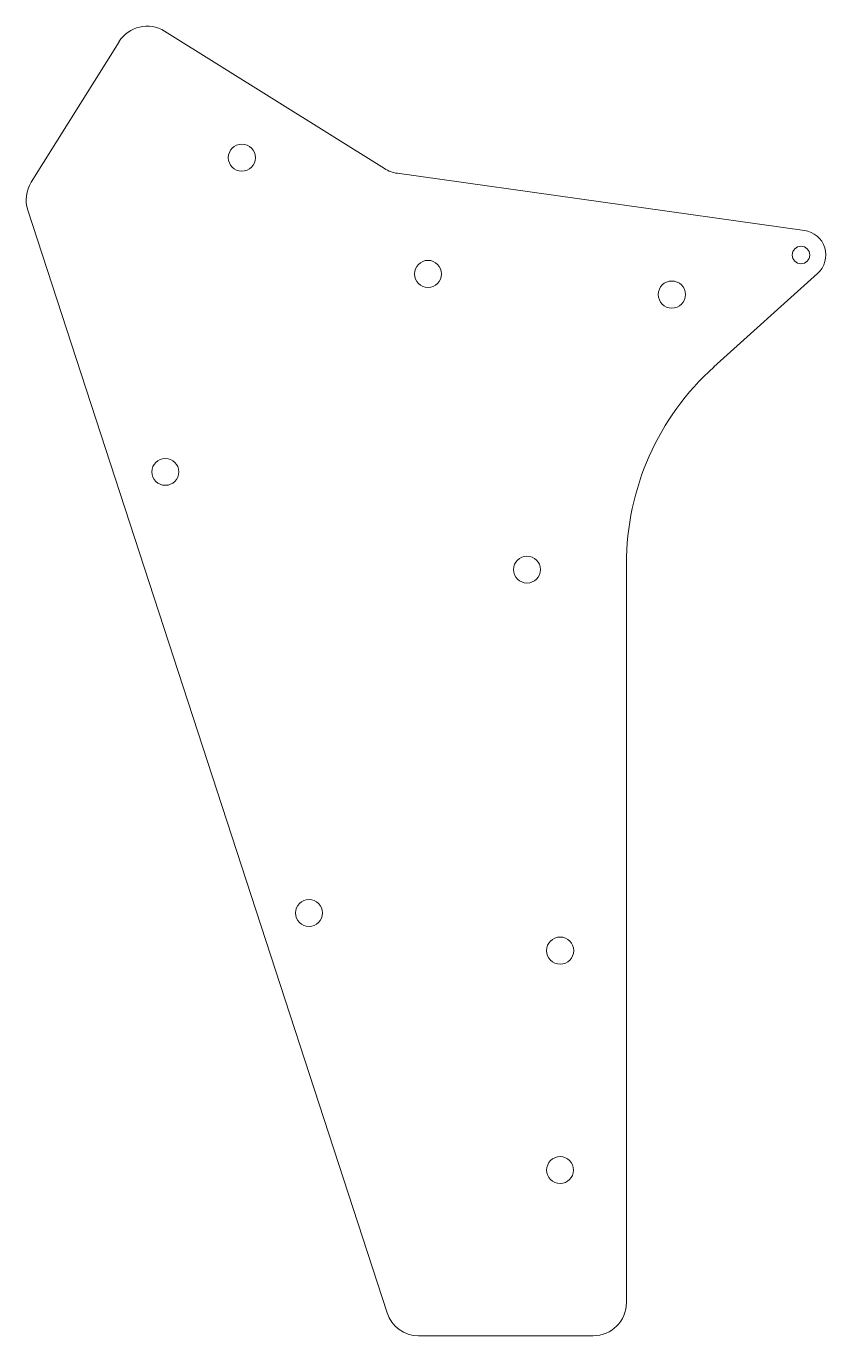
# Model space of a CAD drawing. Header units: inches. Extents: x -3.3 to 8.8, y -17.8 to 2.
import ezdxf

# ---------------------------------------------------------------- set-up
doc = ezdxf.new("R2010")
doc.units = ezdxf.units.IN
doc.header["$MEASUREMENT"] = 0

msp = doc.modelspace()

# ---------------------------------------------------------------- linework, layer by layer
at = {"color": 7, "linetype": 'Continuous', "lineweight": 15}
for p, q in [((2.151, -0.165), (-1.166, 1.908)), ((-1.855, 1.749), (-3.18, -0.371)), ((8.49, -1.098), (2.346, -0.236)), ((-3.231, -0.791), (2.191, -17.432)), ((7.125, -3.157), (8.689, -1.748)), ((5.803, -17.277), (5.803, -6.129)), ((2.666, -17.777), (5.303, -17.777))]:
    msp.add_line(p, q, dxfattribs=at)
for centre, radius in [((0, 0), 0.205), ((8.438, -1.469), 0.132), ((2.809, -1.755), 0.205), ((6.49, -2.066), 0.205), ((-1.156, -4.741), 0.203), ((4.303, -6.215), 0.203), ((1.013, -11.397), 0.203), ((4.803, -11.965), 0.205), ((4.803, -15.277), 0.203)]:
    msp.add_circle(centre, radius, dxfattribs=at)
for centre, radius, start, end in [((-1.431, 1.484), 0.5, 58, 148), ((2.416, 0.259), 0.5, 238, 262.0134), ((-2.756, -0.636), 0.5, 148, 198.0476), ((8.438, -1.469), 0.375, 312.0134, 82.0134), ((9.803, -6.129), 4, 132.0134, 180), ((5.303, -17.277), 0.5, 270, 0), ((2.666, -17.277), 0.5, 198.0476, 270)]:
    msp.add_arc(centre, radius, start, end, dxfattribs=at)

doc.saveas('drawing.dxf')
